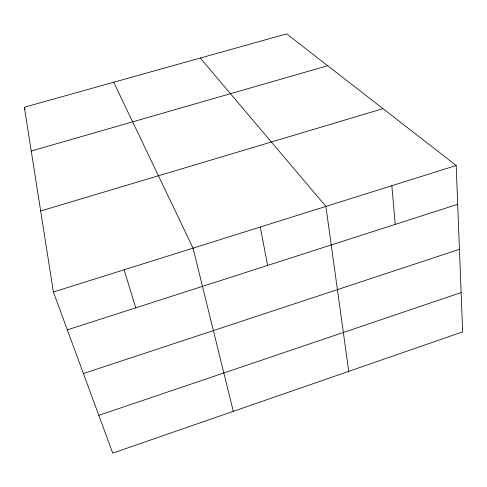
<?xml version="1.0" encoding="UTF-8"?>
<svg xmlns="http://www.w3.org/2000/svg" width="487" height="487" viewBox="0 0 487 487"><rect width="100%" height="100%" fill="white"/><g stroke="black" fill="none" stroke-linecap="round" stroke-linejoin="round"><path stroke-width="0.73" d="M98.818 415.338L461.122 292.577M83.423 373.535L459.436 249.301M67.334 329.845L457.689 204.297M53.4 292.005L456.179 165.501L462.65 331.878L112.728 453.123L53.4 292.005L24.35 107.237L286.679 33.877L456.179 165.501M40.664 210.987L382.977 108.656M31.235 151.031L327.684 65.721M200.273 58.038L325.894 206.421L348.741 371.35M113.702 82.248L193.041 248.145L233.303 411.345M24.35 107.237L25.074 109.374M124.1 269.798L135.733 307.845M260.283 227.027L267.619 265.427M391.84 185.705L395.219 224.385"/></g></svg>
